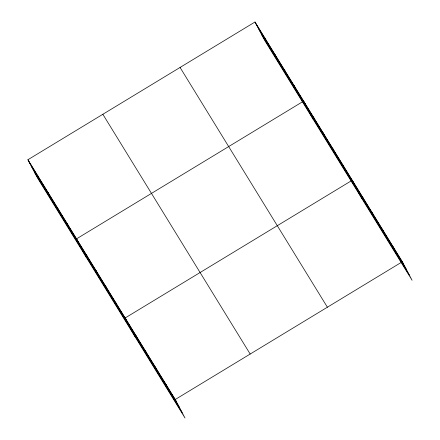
<?xml version="1.0" encoding="UTF-8"?>
<svg xmlns="http://www.w3.org/2000/svg" width="440" height="440" viewBox="0 0 440 440"><rect width="100%" height="100%" fill="white"/><g stroke="black" fill="none" stroke-linecap="round" stroke-linejoin="round"><path stroke-width="0.66" d="M27.913 159.731L175.246 399.493L185.004 418L37.675 178.239L27.913 159.731L254.997 22L402.325 261.762L412.088 280.269L264.754 40.508L254.997 22M175.246 399.493L402.325 261.762M256.075 24.041L403.403 263.808M258.94 29.475L406.269 269.242M261.888 35.074L409.222 274.835M180.059 67.452L327.388 307.214M102.85 114.279L250.184 354.041M28.991 161.772L176.325 401.533M31.856 167.206L179.185 406.967M34.809 172.805L182.138 412.566M392.31 245.46L393.388 247.5M382.289 229.157L383.367 231.198M372.273 212.85L373.351 214.896M362.252 196.548L363.33 198.589M361.993 198.754L352.236 180.246L125.153 317.972L134.91 336.479M342.513 164.417L343.585 166.463M332.789 148.594L333.861 150.639M323.065 132.77L324.143 134.811M313.341 116.947L314.418 118.987M313.374 119.63L303.617 101.123L76.533 238.849L86.295 257.362M293.893 85.3L294.971 87.34M284.168 69.471L285.247 71.517M274.445 53.647L275.523 55.693M264.721 37.824L265.798 39.87M165.226 383.191L166.304 385.231M155.21 366.883L156.288 368.929M145.189 350.581L146.267 352.622M135.174 334.274L136.246 336.32M115.429 302.148L116.507 304.189M105.705 286.325L106.783 288.365M95.981 270.501L97.059 272.541M86.257 254.678L87.335 256.718M66.809 223.025L67.887 225.071M57.085 207.202L58.163 209.242M47.361 191.378L48.438 193.419M37.637 175.555L38.715 177.595"/></g></svg>
